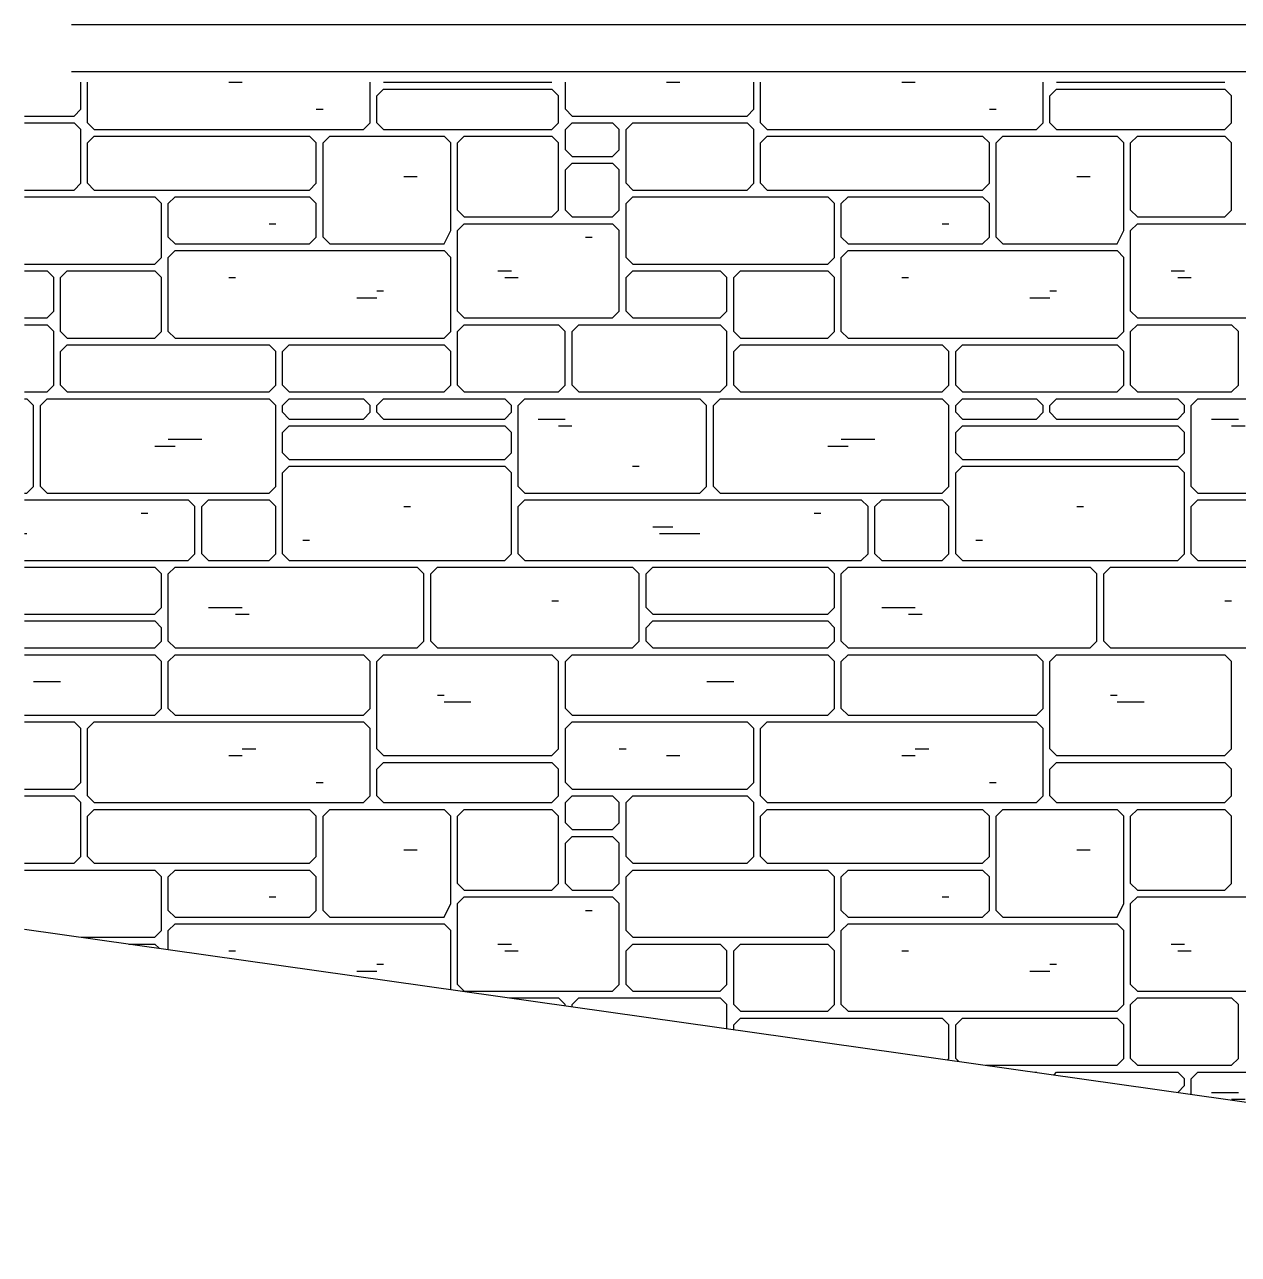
# Model space of a CAD drawing. Header units: inches. Extents: x 52 to 2123, y 129 to 1246.
# Drawn here: x 289.3 to 392.9, y 135.9 to 240.9 of the extents above; entities that cross this region are included whole.
import ezdxf

# ---------------------------------------------------------------- set-up
doc = ezdxf.new("R2010")
doc.units = ezdxf.units.IN
doc.header["$LTSCALE"] = 15
doc.header["$MEASUREMENT"] = 0
for name, color, linetype in [('Exterior', 5, 'CONTINUOUS'), ('Exterior Details', 7, 'CONTINUOUS'), ('Landscaping', 94, 'CONTINUOUS'), ('Masonry', 1, 'CONTINUOUS')]:
    doc.layers.add(name, color=color, linetype=linetype)

# ---------------------------------------------------------------- blocks, each defined once
blk = doc.blocks.new('Lower Bricks 1')
at = {"layer": 'Exterior Details'}
for p, q in [((-116.09, 52.3), (-116.09, 54.61)), ((-115.51, 51.15), (-115.51, 54.61)), ((-103.45, 54.6), (-102.3, 54.6)), ((-91.38, 51.15), (-91.38, 54.61)), ((-90.24, 54.61), (-90.23, 54.6)), ((-90.23, 54.6), (-75.87, 54.6)), ((-75.87, 54.6), (-75.86, 54.61)), ((-74.7, 52.3), (-74.7, 54.61)), ((-66.09, 54.6), (-64.94, 54.6)), ((-58.62, 52.3), (-58.62, 54.61)), ((-58.04, 51.15), (-58.04, 54.61)), ((-45.98, 54.6), (-44.83, 54.6)), ((-33.91, 51.15), (-33.91, 54.61)), ((-32.78, 54.61), (-32.77, 54.6)), ((-32.77, 54.6), (-18.4, 54.6)), ((-18.4, 54.6), (-18.39, 54.61)), ((-90.81, 53.45), (-90.23, 54.02)), ((-90.23, 54.02), (-75.87, 54.02)), ((-75.87, 54.02), (-75.3, 53.45)), ((-33.34, 53.45), (-32.77, 54.02)), ((-32.77, 54.02), (-18.4, 54.02)), ((-18.4, 54.02), (-17.83, 53.45)), ((-90.81, 51.15), (-90.81, 53.45)), ((-75.3, 51.15), (-75.3, 53.45)), ((-33.34, 51.15), (-33.34, 53.45)), ((-17.83, 51.15), (-17.83, 53.45)), ((-120.88, 51.72), (-116.66, 51.72)), ((-116.66, 51.72), (-116.09, 52.3)), ((-95.98, 52.3), (-95.4, 52.3)), ((-74.7, 52.3), (-74.13, 51.72)), ((-74.13, 51.72), (-59.19, 51.72)), ((-59.19, 51.72), (-58.62, 52.3)), ((-38.51, 52.3), (-37.94, 52.3)), ((-120.88, 51.15), (-116.66, 51.15)), ((-116.66, 51.15), (-116.09, 50.57)), ((-116.09, 45.98), (-116.09, 50.57)), ((-115.51, 51.15), (-114.94, 50.57)), ((-114.94, 50.57), (-91.96, 50.57)), ((-91.96, 50.57), (-91.38, 51.15)), ((-90.81, 51.15), (-90.23, 50.57)), ((-90.23, 50.57), (-75.87, 50.57)), ((-75.87, 50.57), (-75.3, 51.15)), ((-74.7, 50.57), (-74.13, 51.15)), ((-74.7, 48.85), (-74.7, 50.57)), ((-74.13, 51.15), (-70.68, 51.15)), ((-70.68, 51.15), (-70.11, 50.57)), ((-70.11, 48.85), (-70.11, 50.57)), ((-69.53, 50.57), (-68.96, 51.15)), ((-69.53, 45.98), (-69.53, 50.57)), ((-68.96, 51.15), (-59.19, 51.15)), ((-59.19, 51.15), (-58.62, 50.57)), ((-58.62, 45.98), (-58.62, 50.57)), ((-58.04, 51.15), (-57.47, 50.57)), ((-57.47, 50.57), (-34.49, 50.57)), ((-34.49, 50.57), (-33.91, 51.15)), ((-33.34, 51.15), (-32.77, 50.57)), ((-32.77, 50.57), (-18.4, 50.57)), ((-18.4, 50.57), (-17.83, 51.15)), ((-115.51, 49.43), (-114.94, 50)), ((-115.51, 45.98), (-115.51, 49.43)), ((-114.94, 50), (-96.55, 50)), ((-96.55, 50), (-95.98, 49.43)), ((-95.98, 45.98), (-95.98, 49.43)), ((-95.4, 49.43), (-94.83, 50)), ((-95.4, 41.38), (-95.4, 49.43)), ((-94.83, 50), (-85.06, 50)), ((-85.06, 50), (-84.49, 49.43)), ((-84.49, 41.96), (-84.49, 49.43)), ((-83.92, 49.43), (-83.34, 50)), ((-83.92, 43.68), (-83.92, 49.43)), ((-83.34, 50), (-75.87, 50)), ((-75.87, 50), (-75.3, 49.43)), ((-75.3, 43.68), (-75.3, 49.43)), ((-58.04, 49.43), (-57.47, 50)), ((-58.04, 45.98), (-58.04, 49.43)), ((-57.47, 50), (-39.09, 50)), ((-39.09, 50), (-38.51, 49.43)), ((-38.51, 45.98), (-38.51, 49.43)), ((-37.94, 49.43), (-37.36, 50)), ((-37.94, 41.38), (-37.94, 49.43)), ((-37.36, 50), (-27.6, 50)), ((-27.6, 50), (-27.02, 49.43)), ((-27.02, 41.96), (-27.02, 49.43)), ((-26.45, 49.43), (-25.87, 50)), ((-26.45, 43.68), (-26.45, 49.43)), ((-25.87, 50), (-18.4, 50)), ((-18.4, 50), (-17.83, 49.43)), ((-17.83, 43.68), (-17.83, 49.43)), ((-74.7, 48.85), (-74.13, 48.28)), ((-70.68, 48.28), (-70.11, 48.85)), ((-74.7, 47.13), (-74.13, 47.7)), ((-74.13, 48.28), (-70.68, 48.28)), ((-74.13, 47.7), (-70.68, 47.7)), ((-70.68, 47.7), (-70.11, 47.13)), ((-88.51, 46.55), (-87.36, 46.55)), ((-74.7, 43.68), (-74.7, 47.13)), ((-70.11, 43.68), (-70.11, 47.13)), ((-31.04, 46.55), (-29.89, 46.55)), ((-120.88, 45.4), (-116.66, 45.4)), ((-116.66, 45.4), (-116.09, 45.98)), ((-115.51, 45.98), (-114.94, 45.4)), ((-114.94, 45.4), (-96.55, 45.4)), ((-96.55, 45.4), (-95.98, 45.98)), ((-69.53, 45.98), (-68.96, 45.4)), ((-68.96, 45.4), (-59.19, 45.4)), ((-59.19, 45.4), (-58.62, 45.98)), ((-58.04, 45.98), (-57.47, 45.4)), ((-57.47, 45.4), (-39.09, 45.4)), ((-39.09, 45.4), (-38.51, 45.98)), ((-120.88, 44.83), (-109.77, 44.83)), ((-109.77, 44.83), (-109.19, 44.26)), ((-109.19, 39.66), (-109.19, 44.26)), ((-108.62, 44.26), (-108.04, 44.83)), ((-108.62, 41.38), (-108.62, 44.26)), ((-108.04, 44.83), (-96.55, 44.83)), ((-96.55, 44.83), (-95.98, 44.26)), ((-95.98, 41.38), (-95.98, 44.26)), ((-69.53, 44.26), (-68.96, 44.83)), ((-69.53, 39.66), (-69.53, 44.26)), ((-68.96, 44.83), (-52.3, 44.83)), ((-52.3, 44.83), (-51.72, 44.26)), ((-51.72, 39.66), (-51.72, 44.26)), ((-51.15, 44.26), (-50.57, 44.83)), ((-51.15, 41.38), (-51.15, 44.26)), ((-50.57, 44.83), (-39.09, 44.83)), ((-39.09, 44.83), (-38.51, 44.26)), ((-38.51, 41.38), (-38.51, 44.26)), ((-83.92, 43.68), (-83.34, 43.11)), ((-83.34, 43.11), (-75.87, 43.11)), ((-75.87, 43.11), (-75.3, 43.68)), ((-74.7, 43.68), (-74.13, 43.11)), ((-74.13, 43.11), (-70.68, 43.11)), ((-70.68, 43.11), (-70.11, 43.68)), ((-26.45, 43.68), (-25.87, 43.11)), ((-25.87, 43.11), (-18.4, 43.11)), ((-18.4, 43.11), (-17.83, 43.68)), ((-100, 42.53), (-99.43, 42.53)), ((-83.92, 41.96), (-83.34, 42.53)), ((-83.34, 42.53), (-70.7, 42.53)), ((-70.7, 42.53), (-70.13, 41.96)), ((-42.53, 42.53), (-41.96, 42.53)), ((-26.45, 41.96), (-25.87, 42.53)), ((-25.87, 42.53), (-13.23, 42.53)), ((-108.62, 41.38), (-108.04, 40.81)), ((-96.55, 40.81), (-95.98, 41.38)), ((-95.4, 41.38), (-94.83, 40.81)), ((-85.06, 40.81), (-84.49, 41.96)), ((-83.92, 35.06), (-83.92, 41.96)), ((-73, 41.38), (-72.43, 41.38)), ((-70.13, 35.06), (-70.13, 41.96)), ((-51.15, 41.38), (-50.57, 40.81)), ((-39.09, 40.81), (-38.51, 41.38)), ((-37.94, 41.38), (-37.36, 40.81)), ((-27.6, 40.81), (-27.02, 41.96)), ((-26.45, 35.06), (-26.45, 41.96)), ((-108.62, 39.66), (-108.04, 40.23)), ((-108.04, 40.81), (-96.55, 40.81)), ((-108.04, 40.23), (-85.06, 40.23)), ((-94.83, 40.81), (-85.06, 40.81)), ((-85.06, 40.23), (-84.49, 39.66)), ((-51.15, 39.66), (-50.57, 40.23)), ((-50.57, 40.81), (-39.09, 40.81)), ((-50.57, 40.23), (-27.6, 40.23)), ((-37.36, 40.81), (-27.6, 40.81)), ((-27.6, 40.23), (-27.02, 39.66)), ((-120.88, 39.09), (-109.77, 39.09)), ((-109.77, 39.09), (-109.19, 39.66)), ((-108.62, 33.34), (-108.62, 39.66)), ((-84.49, 33.34), (-84.49, 39.66)), ((-69.53, 39.66), (-68.96, 39.09)), ((-68.96, 39.09), (-52.3, 39.09)), ((-52.3, 39.09), (-51.72, 39.66)), ((-51.15, 33.34), (-51.15, 39.66)), ((-27.02, 33.34), (-27.02, 39.66)), ((-120.88, 38.51), (-118.96, 38.51)), ((-118.96, 38.51), (-118.38, 37.94)), ((-118.38, 35.06), (-118.38, 37.94)), ((-117.81, 37.94), (-117.24, 38.51)), ((-117.81, 33.34), (-117.81, 37.94)), ((-117.24, 38.51), (-109.77, 38.51)), ((-109.77, 38.51), (-109.19, 37.94)), ((-109.19, 33.34), (-109.19, 37.94)), ((-103.45, 37.94), (-102.87, 37.94)), ((-80.47, 38.51), (-79.32, 38.51)), ((-79.89, 37.94), (-78.74, 37.94)), ((-69.53, 37.94), (-68.96, 38.51)), ((-69.53, 35.06), (-69.53, 37.94)), ((-68.96, 38.51), (-61.49, 38.51)), ((-61.49, 38.51), (-60.92, 37.94)), ((-60.92, 35.06), (-60.92, 37.94)), ((-60.34, 37.94), (-59.77, 38.51)), ((-60.34, 33.34), (-60.34, 37.94)), ((-59.77, 38.51), (-52.3, 38.51)), ((-52.3, 38.51), (-51.72, 37.94)), ((-51.72, 33.34), (-51.72, 37.94)), ((-45.98, 37.94), (-45.4, 37.94)), ((-23, 38.51), (-21.85, 38.51)), ((-22.42, 37.94), (-21.28, 37.94)), ((-90.81, 36.79), (-90.23, 36.79)), ((-33.34, 36.79), (-32.77, 36.79)), ((-92.53, 36.21), (-90.81, 36.21)), ((-35.06, 36.21), (-33.34, 36.21)), ((-118.96, 34.49), (-118.38, 35.06)), ((-83.92, 35.06), (-83.34, 34.49)), ((-70.7, 34.49), (-70.13, 35.06)), ((-69.53, 35.06), (-68.96, 34.49)), ((-61.49, 34.49), (-60.92, 35.06)), ((-26.45, 35.06), (-25.87, 34.49)), ((-120.88, 34.49), (-118.96, 34.49)), ((-120.88, 33.91), (-118.96, 33.91)), ((-118.96, 33.91), (-118.38, 33.34)), ((-83.92, 33.34), (-83.34, 33.91)), ((-83.34, 34.49), (-70.7, 34.49)), ((-83.34, 33.91), (-75.3, 33.91)), ((-75.3, 33.91), (-74.72, 33.34)), ((-74.13, 33.34), (-73.55, 33.91)), ((-73.55, 33.91), (-61.49, 33.91)), ((-68.96, 34.49), (-61.49, 34.49)), ((-61.49, 33.91), (-60.92, 33.34)), ((-26.45, 33.34), (-25.87, 33.91)), ((-25.87, 34.49), (-13.23, 34.49)), ((-25.87, 33.91), (-17.83, 33.91)), ((-17.83, 33.91), (-17.25, 33.34)), ((-118.38, 28.74), (-118.38, 33.34)), ((-117.81, 33.34), (-117.24, 32.77)), ((-117.24, 32.77), (-109.77, 32.77)), ((-109.77, 32.77), (-109.19, 33.34)), ((-108.62, 33.34), (-108.04, 32.77)), ((-108.04, 32.77), (-85.06, 32.77)), ((-85.06, 32.77), (-84.49, 33.34)), ((-83.92, 28.74), (-83.92, 33.34)), ((-74.72, 28.74), (-74.72, 33.34)), ((-74.13, 28.74), (-74.13, 33.34)), ((-60.92, 28.74), (-60.92, 33.34)), ((-60.34, 33.34), (-59.77, 32.77)), ((-59.77, 32.77), (-52.3, 32.77)), ((-52.3, 32.77), (-51.72, 33.34)), ((-51.15, 33.34), (-50.57, 32.77)), ((-50.57, 32.77), (-27.6, 32.77)), ((-27.6, 32.77), (-27.02, 33.34)), ((-26.45, 28.74), (-26.45, 33.34)), ((-17.25, 28.74), (-17.25, 33.34)), ((-117.81, 31.62), (-117.24, 32.19)), ((-117.81, 28.74), (-117.81, 31.62)), ((-117.24, 32.19), (-100, 32.19)), ((-100, 32.19), (-99.43, 31.62)), ((-99.43, 28.74), (-99.43, 31.62)), ((-98.85, 31.62), (-98.28, 32.19)), ((-98.85, 28.74), (-98.85, 31.62)), ((-98.28, 32.19), (-85.06, 32.19)), ((-85.06, 32.19), (-84.49, 31.62)), ((-84.49, 28.74), (-84.49, 31.62)), ((-60.34, 31.62), (-59.77, 32.19)), ((-60.34, 28.74), (-60.34, 31.62)), ((-59.77, 32.19), (-42.53, 32.19)), ((-42.53, 32.19), (-41.96, 31.62)), ((-41.96, 28.74), (-41.96, 31.62)), ((-41.38, 31.62), (-40.81, 32.19)), ((-41.38, 28.74), (-41.38, 31.62)), ((-40.81, 32.19), (-27.6, 32.19)), ((-27.6, 32.19), (-27.02, 31.62)), ((-27.02, 28.74), (-27.02, 31.62)), ((-118.96, 28.17), (-118.38, 28.74)), ((-117.81, 28.74), (-117.24, 28.17)), ((-100, 28.17), (-99.43, 28.74)), ((-98.85, 28.74), (-98.28, 28.17)), ((-85.06, 28.17), (-84.49, 28.74)), ((-83.92, 28.74), (-83.34, 28.17)), ((-75.3, 28.17), (-74.72, 28.74)), ((-74.13, 28.74), (-73.55, 28.17)), ((-61.49, 28.17), (-60.92, 28.74)), ((-60.34, 28.74), (-59.77, 28.17)), ((-42.53, 28.17), (-41.96, 28.74)), ((-41.38, 28.74), (-40.81, 28.17)), ((-27.6, 28.17), (-27.02, 28.74)), ((-26.45, 28.74), (-25.87, 28.17)), ((-17.83, 28.17), (-17.25, 28.74)), ((-120.88, 28.17), (-118.96, 28.17)), ((-120.88, 27.58), (-120.7, 27.58)), ((-120.7, 27.58), (-120.13, 27)), ((-119.53, 27), (-118.96, 27.58)), ((-118.96, 27.58), (-100, 27.58)), ((-117.24, 28.17), (-100, 28.17)), ((-100, 27.58), (-99.43, 27)), ((-98.85, 27), (-98.28, 27.58)), ((-98.28, 28.17), (-85.06, 28.17)), ((-98.28, 27.58), (-91.96, 27.58)), ((-91.96, 27.58), (-91.38, 27)), ((-90.81, 27), (-90.23, 27.58)), ((-90.23, 27.58), (-79.89, 27.58)), ((-83.34, 28.17), (-75.3, 28.17)), ((-79.89, 27.58), (-79.32, 27)), ((-78.74, 27), (-78.17, 27.58)), ((-78.17, 27.58), (-63.23, 27.58)), ((-73.55, 28.17), (-61.49, 28.17)), ((-63.23, 27.58), (-62.66, 27)), ((-62.06, 27), (-61.49, 27.58)), ((-61.49, 27.58), (-42.53, 27.58)), ((-59.77, 28.17), (-42.53, 28.17)), ((-42.53, 27.58), (-41.96, 27)), ((-41.38, 27), (-40.81, 27.58)), ((-40.81, 28.17), (-27.6, 28.17)), ((-40.81, 27.58), (-34.49, 27.58)), ((-34.49, 27.58), (-33.91, 27)), ((-33.34, 27), (-32.77, 27.58)), ((-32.77, 27.58), (-22.42, 27.58)), ((-25.87, 28.17), (-17.83, 28.17)), ((-22.42, 27.58), (-21.85, 27)), ((-21.28, 27), (-20.7, 27.58)), ((-20.7, 27.58), (-5.76, 27.58)), ((-120.13, 20.11), (-120.13, 27)), ((-119.53, 20.11), (-119.53, 27)), ((-99.43, 20.11), (-99.43, 27)), ((-98.85, 26.43), (-98.85, 27)), ((-98.85, 26.43), (-98.28, 25.85)), ((-91.96, 25.85), (-91.38, 26.43)), ((-91.38, 26.43), (-91.38, 27)), ((-90.81, 26.43), (-90.81, 27)), ((-90.81, 26.43), (-90.23, 25.85)), ((-79.89, 25.85), (-79.32, 26.43)), ((-79.32, 26.43), (-79.32, 27)), ((-78.74, 20.11), (-78.74, 27)), ((-62.66, 20.11), (-62.66, 27)), ((-62.06, 20.11), (-62.06, 27)), ((-41.96, 20.11), (-41.96, 27)), ((-41.38, 26.43), (-41.38, 27)), ((-41.38, 26.43), (-40.81, 25.85)), ((-34.49, 25.85), (-33.91, 26.43)), ((-33.91, 26.43), (-33.91, 27)), ((-33.34, 26.43), (-33.34, 27)), ((-33.34, 26.43), (-32.77, 25.85)), ((-22.42, 25.85), (-21.85, 26.43)), ((-21.85, 26.43), (-21.85, 27)), ((-21.28, 20.11), (-21.28, 27)), ((-98.85, 24.7), (-98.28, 25.28)), ((-98.28, 25.85), (-91.96, 25.85)), ((-98.28, 25.28), (-79.89, 25.28)), ((-90.23, 25.85), (-79.89, 25.85)), ((-79.89, 25.28), (-79.32, 24.7)), ((-77.02, 25.85), (-74.72, 25.85)), ((-75.3, 25.28), (-74.15, 25.28)), ((-41.38, 24.7), (-40.81, 25.28)), ((-40.81, 25.85), (-34.49, 25.85)), ((-40.81, 25.28), (-22.42, 25.28)), ((-32.77, 25.85), (-22.42, 25.85)), ((-22.42, 25.28), (-21.85, 24.7)), ((-19.55, 25.85), (-17.25, 25.85)), ((-17.83, 25.28), (-16.68, 25.28)), ((-98.85, 22.98), (-98.85, 24.7)), ((-79.32, 22.98), (-79.32, 24.7)), ((-41.38, 22.98), (-41.38, 24.7)), ((-21.85, 22.98), (-21.85, 24.7)), ((-109.77, 23.55), (-108.04, 23.55)), ((-108.62, 24.13), (-105.75, 24.13)), ((-52.3, 23.55), (-50.57, 23.55)), ((-51.15, 24.13), (-48.28, 24.13)), ((-98.85, 22.98), (-98.28, 22.41)), ((-98.28, 22.41), (-79.89, 22.41)), ((-79.89, 22.41), (-79.32, 22.98)), ((-41.38, 22.98), (-40.81, 22.41)), ((-40.81, 22.41), (-22.42, 22.41)), ((-22.42, 22.41), (-21.85, 22.98)), ((-98.85, 21.26), (-98.28, 21.83)), ((-98.85, 14.36), (-98.85, 21.26)), ((-98.28, 21.83), (-79.89, 21.83)), ((-79.89, 21.83), (-79.32, 21.26)), ((-79.32, 14.36), (-79.32, 21.26)), ((-68.98, 21.83), (-68.4, 21.83)), ((-41.38, 21.26), (-40.81, 21.83)), ((-41.38, 14.36), (-41.38, 21.26)), ((-40.81, 21.83), (-22.42, 21.83)), ((-22.42, 21.83), (-21.85, 21.26)), ((-21.85, 14.36), (-21.85, 21.26)), ((-120.7, 19.53), (-120.13, 20.11)), ((-119.53, 20.11), (-118.96, 19.53)), ((-100, 19.53), (-99.43, 20.11)), ((-78.74, 20.11), (-78.17, 19.53)), ((-63.23, 19.53), (-62.66, 20.11)), ((-62.06, 20.11), (-61.49, 19.53)), ((-42.53, 19.53), (-41.96, 20.11)), ((-21.28, 20.11), (-20.7, 19.53)), ((-120.88, 19.53), (-120.7, 19.53)), ((-120.88, 18.96), (-106.91, 18.96)), ((-118.96, 19.53), (-100, 19.53)), ((-106.91, 18.96), (-106.34, 18.38)), ((-105.75, 18.38), (-105.17, 18.96)), ((-105.17, 18.96), (-100, 18.96)), ((-100, 18.96), (-99.43, 18.38)), ((-78.74, 18.38), (-78.17, 18.96)), ((-78.17, 19.53), (-63.23, 19.53)), ((-78.17, 18.96), (-49.45, 18.96)), ((-61.49, 19.53), (-42.53, 19.53)), ((-49.45, 18.96), (-48.87, 18.38)), ((-48.28, 18.38), (-47.7, 18.96)), ((-47.7, 18.96), (-42.53, 18.96)), ((-42.53, 18.96), (-41.96, 18.38)), ((-21.28, 18.38), (-20.7, 18.96)), ((-20.7, 19.53), (-5.76, 19.53)), ((-20.7, 18.96), (8.02, 18.96)), ((-106.34, 14.36), (-106.34, 18.38)), ((-105.75, 14.36), (-105.75, 18.38)), ((-99.43, 14.36), (-99.43, 18.38)), ((-88.51, 18.38), (-87.94, 18.38)), ((-78.74, 14.36), (-78.74, 18.38)), ((-48.87, 14.36), (-48.87, 18.38)), ((-48.28, 14.36), (-48.28, 18.38)), ((-41.96, 14.36), (-41.96, 18.38)), ((-31.04, 18.38), (-30.47, 18.38)), ((-21.28, 14.36), (-21.28, 18.38)), ((-110.94, 17.81), (-110.36, 17.81)), ((-53.47, 17.81), (-52.89, 17.81)), ((-120.88, 16.09), (-120.7, 16.09)), ((-67.25, 16.66), (-65.53, 16.66)), ((-66.68, 16.09), (-63.23, 16.09)), ((-97.13, 15.51), (-96.55, 15.51)), ((-39.66, 15.51), (-39.09, 15.51)), ((-120.88, 13.79), (-106.91, 13.79)), ((-106.91, 13.79), (-106.34, 14.36)), ((-105.75, 14.36), (-105.17, 13.79)), ((-105.17, 13.79), (-100, 13.79)), ((-100, 13.79), (-99.43, 14.36)), ((-98.85, 14.36), (-98.28, 13.79)), ((-98.28, 13.79), (-79.89, 13.79)), ((-79.89, 13.79), (-79.32, 14.36)), ((-78.74, 14.36), (-78.17, 13.79)), ((-78.17, 13.79), (-49.45, 13.79)), ((-49.45, 13.79), (-48.87, 14.36)), ((-48.28, 14.36), (-47.7, 13.79)), ((-47.7, 13.79), (-42.53, 13.79)), ((-42.53, 13.79), (-41.96, 14.36)), ((-41.38, 14.36), (-40.81, 13.79)), ((-40.81, 13.79), (-22.42, 13.79)), ((-22.42, 13.79), (-21.85, 14.36)), ((-21.28, 14.36), (-20.7, 13.79)), ((-20.7, 13.79), (8.02, 13.79)), ((-120.88, 13.21), (-109.77, 13.21)), ((-109.77, 13.21), (-109.19, 12.64)), ((-109.19, 9.77), (-109.19, 12.64)), ((-108.62, 12.64), (-108.04, 13.21)), ((-108.62, 6.89), (-108.62, 12.64)), ((-108.04, 13.21), (-87.36, 13.21)), ((-87.36, 13.21), (-86.79, 12.64)), ((-86.79, 6.89), (-86.79, 12.64)), ((-86.21, 12.64), (-85.64, 13.21)), ((-86.21, 6.89), (-86.21, 12.64)), ((-85.64, 13.21), (-68.98, 13.21)), ((-68.98, 13.21), (-68.4, 12.64)), ((-68.4, 6.89), (-68.4, 12.64)), ((-67.81, 12.64), (-67.24, 13.21)), ((-67.81, 9.77), (-67.81, 12.64)), ((-67.24, 13.21), (-52.3, 13.21)), ((-52.3, 13.21), (-51.72, 12.64)), ((-51.72, 9.77), (-51.72, 12.64)), ((-51.15, 12.64), (-50.57, 13.21)), ((-51.15, 6.89), (-51.15, 12.64)), ((-50.57, 13.21), (-29.89, 13.21)), ((-29.89, 13.21), (-29.32, 12.64)), ((-29.32, 6.89), (-29.32, 12.64)), ((-28.74, 12.64), (-28.17, 13.21)), ((-28.74, 6.89), (-28.74, 12.64)), ((-28.17, 13.21), (-11.51, 13.21)), ((-109.77, 9.19), (-109.19, 9.77)), ((-105.17, 9.77), (-102.3, 9.77)), ((-75.87, 10.34), (-75.3, 10.34)), ((-67.81, 9.77), (-67.24, 9.19)), ((-52.3, 9.19), (-51.72, 9.77)), ((-47.7, 9.77), (-44.83, 9.77)), ((-18.4, 10.34), (-17.83, 10.34)), ((-120.88, 9.19), (-109.77, 9.19)), ((-120.88, 8.62), (-109.77, 8.62)), ((-109.77, 8.62), (-109.19, 8.04)), ((-102.87, 9.19), (-101.72, 9.19)), ((-67.81, 8.04), (-67.24, 8.62)), ((-67.24, 9.19), (-52.3, 9.19)), ((-67.24, 8.62), (-52.3, 8.62)), ((-52.3, 8.62), (-51.72, 8.04)), ((-45.4, 9.19), (-44.26, 9.19)), ((-109.19, 6.89), (-109.19, 8.04)), ((-67.81, 6.89), (-67.81, 8.04)), ((-51.72, 6.89), (-51.72, 8.04)), ((-120.88, 6.32), (-109.77, 6.32)), ((-109.77, 6.32), (-109.19, 6.89)), ((-108.62, 6.89), (-108.04, 6.32)), ((-108.04, 6.32), (-87.36, 6.32)), ((-87.36, 6.32), (-86.79, 6.89)), ((-86.21, 6.89), (-85.64, 6.32)), ((-85.64, 6.32), (-68.98, 6.32)), ((-68.98, 6.32), (-68.4, 6.89)), ((-67.81, 6.89), (-67.24, 6.32)), ((-67.24, 6.32), (-52.3, 6.32)), ((-52.3, 6.32), (-51.72, 6.89)), ((-51.15, 6.89), (-50.57, 6.32)), ((-50.57, 6.32), (-29.89, 6.32)), ((-29.89, 6.32), (-29.32, 6.89)), ((-28.74, 6.89), (-28.17, 6.32)), ((-28.17, 6.32), (-11.51, 6.32)), ((-120.88, 5.74), (-109.77, 5.74)), ((-109.77, 5.74), (-109.19, 5.17)), ((-108.62, 5.17), (-108.04, 5.74)), ((-108.04, 5.74), (-91.96, 5.74)), ((-91.96, 5.74), (-91.38, 5.17)), ((-90.81, 5.17), (-90.23, 5.74)), ((-90.23, 5.74), (-75.87, 5.74)), ((-75.87, 5.74), (-75.3, 5.17)), ((-74.7, 5.17), (-74.13, 5.74)), ((-74.13, 5.74), (-52.3, 5.74)), ((-52.3, 5.74), (-51.72, 5.17)), ((-51.15, 5.17), (-50.57, 5.74)), ((-50.57, 5.74), (-34.49, 5.74)), ((-34.49, 5.74), (-33.91, 5.17)), ((-33.34, 5.17), (-32.77, 5.74)), ((-32.77, 5.74), (-18.4, 5.74)), ((-18.4, 5.74), (-17.83, 5.17)), ((-109.19, 1.15), (-109.19, 5.17)), ((-108.62, 1.15), (-108.62, 5.17)), ((-91.38, 1.15), (-91.38, 5.17)), ((-90.81, -2.3), (-90.81, 5.17)), ((-75.3, -2.3), (-75.3, 5.17)), ((-74.7, 1.15), (-74.7, 5.17)), ((-51.72, 1.15), (-51.72, 5.17)), ((-51.15, 1.15), (-51.15, 5.17)), ((-33.91, 1.15), (-33.91, 5.17)), ((-33.34, -2.3), (-33.34, 5.17)), ((-17.83, -2.3), (-17.83, 5.17)), ((-120.11, 3.45), (-117.81, 3.45)), ((-62.64, 3.45), (-60.34, 3.45)), ((-85.64, 2.3), (-85.06, 2.3)), ((-28.17, 2.3), (-27.6, 2.3)), ((-109.77, 0.57), (-109.19, 1.15)), ((-108.62, 1.15), (-108.04, 0.57)), ((-91.96, 0.57), (-91.38, 1.15)), ((-85.06, 1.72), (-82.77, 1.72)), ((-74.7, 1.15), (-74.13, 0.57)), ((-52.3, 0.57), (-51.72, 1.15)), ((-51.15, 1.15), (-50.57, 0.57)), ((-34.49, 0.57), (-33.91, 1.15)), ((-27.6, 1.72), (-25.3, 1.72)), ((-120.88, 0.57), (-109.77, 0.57)), ((-120.88, 0), (-116.66, 0)), ((-116.66, 0), (-116.09, -0.57)), ((-115.51, -0.57), (-114.94, 0)), ((-114.94, 0), (-91.96, 0)), ((-108.04, 0.57), (-91.96, 0.57)), ((-74.7, -0.57), (-74.13, 0)), ((-74.13, 0.57), (-52.3, 0.57)), ((-74.13, 0), (-59.19, 0)), ((-59.19, 0), (-58.62, -0.57)), ((-58.04, -0.57), (-57.47, 0)), ((-57.47, 0), (-34.49, 0)), ((-50.57, 0.57), (-34.49, 0.57)), ((-116.09, -5.17), (-116.09, -0.57)), ((-115.51, -6.32), (-115.51, -0.57)), ((-91.96, 0), (-91.38, -0.57)), ((-91.38, -6.32), (-91.38, -0.57)), ((-74.7, -5.17), (-74.7, -0.57)), ((-58.62, -5.17), (-58.62, -0.57)), ((-58.04, -6.32), (-58.04, -0.57)), ((-34.49, 0), (-33.91, -0.57)), ((-33.91, -6.32), (-33.91, -0.57)), ((-103.45, -2.87), (-102.3, -2.87)), ((-102.3, -2.3), (-101.15, -2.3)), ((-90.81, -2.3), (-90.23, -2.87)), ((-90.23, -2.87), (-75.87, -2.87)), ((-75.87, -2.87), (-75.3, -2.3)), ((-70.11, -2.3), (-69.53, -2.3)), ((-66.09, -2.87), (-64.94, -2.87)), ((-45.98, -2.87), (-44.83, -2.87)), ((-44.83, -2.3), (-43.68, -2.3)), ((-33.34, -2.3), (-32.77, -2.87)), ((-32.77, -2.87), (-18.4, -2.87)), ((-18.4, -2.87), (-17.83, -2.3)), ((-90.81, -4.02), (-90.23, -3.45)), ((-90.81, -6.32), (-90.81, -4.02)), ((-90.23, -3.45), (-75.87, -3.45)), ((-75.87, -3.45), (-75.3, -4.02)), ((-75.3, -6.32), (-75.3, -4.02)), ((-33.34, -4.02), (-32.77, -3.45)), ((-33.34, -6.32), (-33.34, -4.02)), ((-32.77, -3.45), (-18.4, -3.45)), ((-18.4, -3.45), (-17.83, -4.02)), ((-17.83, -6.32), (-17.83, -4.02)), ((-116.66, -5.74), (-116.09, -5.17)), ((-95.98, -5.17), (-95.4, -5.17)), ((-74.7, -5.17), (-74.13, -5.74)), ((-59.19, -5.74), (-58.62, -5.17)), ((-38.51, -5.17), (-37.94, -5.17)), ((-120.88, -5.74), (-116.66, -5.74)), ((-74.13, -5.74), (-59.19, -5.74)), ((-120.88, -6.32), (-116.66, -6.32)), ((-116.66, -6.32), (-116.09, -6.89)), ((-116.09, -11.49), (-116.09, -6.89)), ((-115.51, -6.32), (-114.94, -6.89)), ((-114.94, -6.89), (-91.96, -6.89)), ((-91.96, -6.89), (-91.38, -6.32)), ((-90.81, -6.32), (-90.23, -6.89)), ((-90.23, -6.89), (-75.87, -6.89)), ((-75.87, -6.89), (-75.3, -6.32)), ((-74.7, -6.89), (-74.13, -6.32)), ((-74.7, -8.62), (-74.7, -6.89)), ((-74.13, -6.32), (-70.68, -6.32)), ((-70.68, -6.32), (-70.11, -6.89)), ((-70.11, -8.62), (-70.11, -6.89)), ((-69.53, -6.89), (-68.96, -6.32)), ((-69.53, -11.49), (-69.53, -6.89)), ((-68.96, -6.32), (-59.19, -6.32)), ((-59.19, -6.32), (-58.62, -6.89)), ((-58.62, -11.49), (-58.62, -6.89)), ((-58.04, -6.32), (-57.47, -6.89)), ((-57.47, -6.89), (-34.49, -6.89)), ((-34.49, -6.89), (-33.91, -6.32)), ((-33.34, -6.32), (-32.77, -6.89)), ((-32.77, -6.89), (-18.4, -6.89)), ((-18.4, -6.89), (-17.83, -6.32)), ((-115.51, -8.04), (-114.94, -7.47)), ((-115.51, -11.49), (-115.51, -8.04)), ((-114.94, -7.47), (-96.55, -7.47)), ((-96.55, -7.47), (-95.98, -8.04)), ((-95.98, -11.49), (-95.98, -8.04)), ((-95.4, -8.04), (-94.83, -7.47)), ((-95.4, -16.09), (-95.4, -8.04)), ((-94.83, -7.47), (-85.06, -7.47)), ((-85.06, -7.47), (-84.49, -8.04)), ((-84.49, -15.51), (-84.49, -8.04)), ((-83.92, -8.04), (-83.34, -7.47)), ((-83.92, -13.79), (-83.92, -8.04)), ((-83.34, -7.47), (-75.87, -7.47)), ((-75.87, -7.47), (-75.3, -8.04)), ((-75.3, -13.79), (-75.3, -8.04)), ((-58.04, -8.04), (-57.47, -7.47)), ((-58.04, -11.49), (-58.04, -8.04)), ((-57.47, -7.47), (-39.09, -7.47)), ((-39.09, -7.47), (-38.51, -8.04)), ((-38.51, -11.49), (-38.51, -8.04)), ((-37.94, -8.04), (-37.36, -7.47)), ((-37.94, -16.09), (-37.94, -8.04)), ((-37.36, -7.47), (-27.6, -7.47)), ((-27.6, -7.47), (-27.02, -8.04)), ((-27.02, -15.51), (-27.02, -8.04)), ((-26.45, -8.04), (-25.87, -7.47)), ((-26.45, -13.79), (-26.45, -8.04)), ((-25.87, -7.47), (-18.4, -7.47)), ((-18.4, -7.47), (-17.83, -8.04)), ((-17.83, -13.79), (-17.83, -8.04)), ((-74.7, -8.62), (-74.13, -9.19)), ((-74.13, -9.19), (-70.68, -9.19)), ((-70.68, -9.19), (-70.11, -8.62)), ((-74.7, -10.34), (-74.13, -9.77)), ((-74.7, -13.79), (-74.7, -10.34)), ((-74.13, -9.77), (-70.68, -9.77)), ((-70.68, -9.77), (-70.11, -10.34)), ((-70.11, -13.79), (-70.11, -10.34)), ((-116.66, -12.06), (-116.09, -11.49)), ((-115.51, -11.49), (-114.94, -12.06)), ((-96.55, -12.06), (-95.98, -11.49)), ((-88.51, -10.92), (-87.36, -10.92)), ((-69.53, -11.49), (-68.96, -12.06)), ((-59.19, -12.06), (-58.62, -11.49)), ((-58.04, -11.49), (-57.47, -12.06)), ((-39.09, -12.06), (-38.51, -11.49)), ((-31.04, -10.92), (-29.89, -10.92)), ((-120.88, -12.06), (-116.66, -12.06)), ((-114.94, -12.06), (-96.55, -12.06)), ((-68.96, -12.06), (-59.19, -12.06)), ((-57.47, -12.06), (-39.09, -12.06)), ((-120.88, -12.64), (-109.77, -12.64)), ((-109.77, -12.64), (-109.19, -13.21)), ((-109.19, -17.81), (-109.19, -13.21)), ((-108.62, -13.21), (-108.04, -12.64)), ((-108.62, -16.09), (-108.62, -13.21)), ((-108.04, -12.64), (-96.55, -12.64)), ((-96.55, -12.64), (-95.98, -13.21)), ((-95.98, -16.09), (-95.98, -13.21)), ((-69.53, -13.21), (-68.96, -12.64)), ((-69.53, -17.81), (-69.53, -13.21)), ((-68.96, -12.64), (-52.3, -12.64)), ((-52.3, -12.64), (-51.72, -13.21)), ((-51.72, -17.81), (-51.72, -13.21)), ((-51.15, -13.21), (-50.57, -12.64)), ((-51.15, -16.09), (-51.15, -13.21)), ((-50.57, -12.64), (-39.09, -12.64)), ((-39.09, -12.64), (-38.51, -13.21)), ((-38.51, -16.09), (-38.51, -13.21)), ((-83.92, -13.79), (-83.34, -14.36)), ((-83.34, -14.36), (-75.87, -14.36)), ((-75.87, -14.36), (-75.3, -13.79)), ((-74.7, -13.79), (-74.13, -14.36)), ((-74.13, -14.36), (-70.68, -14.36)), ((-70.68, -14.36), (-70.11, -13.79)), ((-26.45, -13.79), (-25.87, -14.36)), ((-25.87, -14.36), (-18.4, -14.36)), ((-18.4, -14.36), (-17.83, -13.79)), ((-100, -14.94), (-99.43, -14.94)), ((-85.06, -16.66), (-84.49, -15.51)), ((-83.92, -15.51), (-83.34, -14.94)), ((-83.92, -22.41), (-83.92, -15.51)), ((-83.34, -14.94), (-70.7, -14.94)), ((-70.7, -14.94), (-70.13, -15.51)), ((-70.13, -22.41), (-70.13, -15.51)), ((-42.53, -14.94), (-41.96, -14.94)), ((-27.6, -16.66), (-27.02, -15.51)), ((-26.45, -15.51), (-25.87, -14.94)), ((-26.45, -22.41), (-26.45, -15.51)), ((-25.87, -14.94), (-13.23, -14.94)), ((-108.62, -16.09), (-108.04, -16.66)), ((-108.04, -16.66), (-96.55, -16.66)), ((-96.55, -16.66), (-95.98, -16.09)), ((-95.4, -16.09), (-94.83, -16.66)), ((-94.83, -16.66), (-85.06, -16.66)), ((-73, -16.09), (-72.43, -16.09)), ((-51.15, -16.09), (-50.57, -16.66)), ((-50.57, -16.66), (-39.09, -16.66)), ((-39.09, -16.66), (-38.51, -16.09)), ((-37.94, -16.09), (-37.36, -16.66)), ((-37.36, -16.66), (-27.6, -16.66)), ((-109.77, -18.38), (-109.19, -17.81)), ((-108.62, -17.81), (-108.04, -17.23)), ((-108.62, -19.43), (-108.62, -17.81)), ((-108.04, -17.23), (-85.06, -17.23)), ((-85.06, -17.23), (-84.49, -17.81)), ((-84.49, -22.84), (-84.49, -17.81)), ((-69.53, -17.81), (-68.96, -18.38)), ((-52.3, -18.38), (-51.72, -17.81)), ((-51.15, -17.81), (-50.57, -17.23)), ((-51.15, -24.13), (-51.15, -17.81)), ((-50.57, -17.23), (-27.6, -17.23)), ((-27.6, -17.23), (-27.02, -17.81)), ((-27.02, -24.13), (-27.02, -17.81)), ((-116.05, -18.38), (-109.77, -18.38)), ((-68.96, -18.38), (-52.3, -18.38)), ((-111.99, -18.96), (-109.77, -18.96)), ((-109.77, -18.96), (-109.4, -19.32)), ((-103.45, -19.53), (-102.87, -19.53)), ((-80.47, -18.96), (-79.32, -18.96)), ((-79.89, -19.53), (-78.74, -19.53)), ((-69.53, -19.53), (-68.96, -18.96)), ((-69.53, -22.41), (-69.53, -19.53)), ((-68.96, -18.96), (-61.49, -18.96)), ((-61.49, -18.96), (-60.92, -19.53)), ((-60.92, -22.41), (-60.92, -19.53)), ((-60.34, -19.53), (-59.77, -18.96)), ((-60.34, -24.13), (-60.34, -19.53)), ((-59.77, -18.96), (-52.3, -18.96)), ((-52.3, -18.96), (-51.72, -19.53)), ((-51.72, -24.13), (-51.72, -19.53)), ((-45.98, -19.53), (-45.4, -19.53)), ((-23, -18.96), (-21.85, -18.96)), ((-22.42, -19.53), (-21.28, -19.53)), ((-90.81, -20.68), (-90.23, -20.68)), ((-33.34, -20.68), (-32.77, -20.68)), ((-92.53, -21.26), (-90.81, -21.26)), ((-35.06, -21.26), (-33.34, -21.26)), ((-83.92, -22.41), (-83.34, -22.98)), ((-83.34, -22.98), (-70.7, -22.98)), ((-70.7, -22.98), (-70.13, -22.41)), ((-69.53, -22.41), (-68.96, -22.98)), ((-68.96, -22.98), (-61.49, -22.98)), ((-61.49, -22.98), (-60.92, -22.41)), ((-26.45, -22.41), (-25.87, -22.98)), ((-25.87, -22.98), (-13.23, -22.98)), ((-79.47, -23.55), (-75.3, -23.55)), ((-75.3, -23.55), (-74.72, -24.13)), ((-74.72, -24.22), (-74.72, -24.13)), ((-74.13, -24.13), (-73.55, -23.55)), ((-74.13, -24.31), (-74.13, -24.13)), ((-73.55, -23.55), (-61.49, -23.55)), ((-61.49, -23.55), (-60.92, -24.13)), ((-60.92, -26.18), (-60.92, -24.13)), ((-60.34, -24.13), (-59.77, -24.7)), ((-52.3, -24.7), (-51.72, -24.13)), ((-51.15, -24.13), (-50.57, -24.7)), ((-27.6, -24.7), (-27.02, -24.13)), ((-26.45, -24.13), (-25.87, -23.55)), ((-26.45, -28.72), (-26.45, -24.13)), ((-25.87, -23.55), (-17.83, -23.55)), ((-17.83, -23.55), (-17.25, -24.13)), ((-17.25, -28.72), (-17.25, -24.13)), ((-59.77, -24.7), (-52.3, -24.7)), ((-50.57, -24.7), (-27.6, -24.7)), ((-60.34, -25.85), (-59.77, -25.28)), ((-60.34, -26.26), (-60.34, -25.85)), ((-59.77, -25.28), (-42.53, -25.28)), ((-42.53, -25.28), (-41.96, -25.85)), ((-41.96, -28.72), (-41.96, -25.85)), ((-41.38, -25.85), (-40.81, -25.28)), ((-41.38, -28.72), (-41.38, -25.85)), ((-40.81, -25.28), (-27.6, -25.28)), ((-27.6, -25.28), (-27.02, -25.85)), ((-27.02, -28.72), (-27.02, -25.85)), ((-42.07, -28.84), (-41.96, -28.72)), ((-41.38, -28.72), (-41.14, -28.97)), ((-38.81, -29.3), (-27.6, -29.3)), ((-27.6, -29.3), (-27.02, -28.72)), ((-26.45, -28.72), (-25.87, -29.3)), ((-25.87, -29.3), (-17.83, -29.3)), ((-17.83, -29.3), (-17.25, -28.72)), ((-34.61, -29.89), (-34.49, -29.89)), ((-34.49, -29.89), (-34.47, -29.91)), ((-32.99, -30.12), (-32.77, -29.89)), ((-32.77, -29.89), (-22.42, -29.89)), ((-22.42, -29.89), (-21.85, -30.47)), ((-21.28, -30.47), (-20.7, -29.89)), ((-20.7, -29.89), (-5.76, -29.89)), ((-22.42, -31.62), (-21.85, -31.04)), ((-21.85, -31.04), (-21.85, -30.47)), ((-21.28, -31.78), (-21.28, -30.47)), ((-19.55, -31.62), (-17.25, -31.62)), ((-17.83, -32.19), (-16.68, -32.19))]:
    blk.add_line(p, q, dxfattribs=at)

msp = doc.modelspace()

# ---------------------------------------------------------------- linework, layer by layer
at = {"layer": 'Exterior'}
for p, q in [((293.29194, 240.90608), (568.29194, 240.90608)), ((293.29194, 236.90608), (568.29194, 236.90608))]:
    msp.add_line(p, q, dxfattribs=at)
at = {"layer": 'Landscaping'}
msp.add_line((289.29194, 163.67875), (485.65407, 135.92808), dxfattribs=at)

# ---------------------------------------------------------------- block references
at = {"layer": 'Masonry'}
msp.add_blockref('Lower Bricks 1', (410.17621, 181.37922), dxfattribs=at)

doc.saveas('drawing.dxf')
